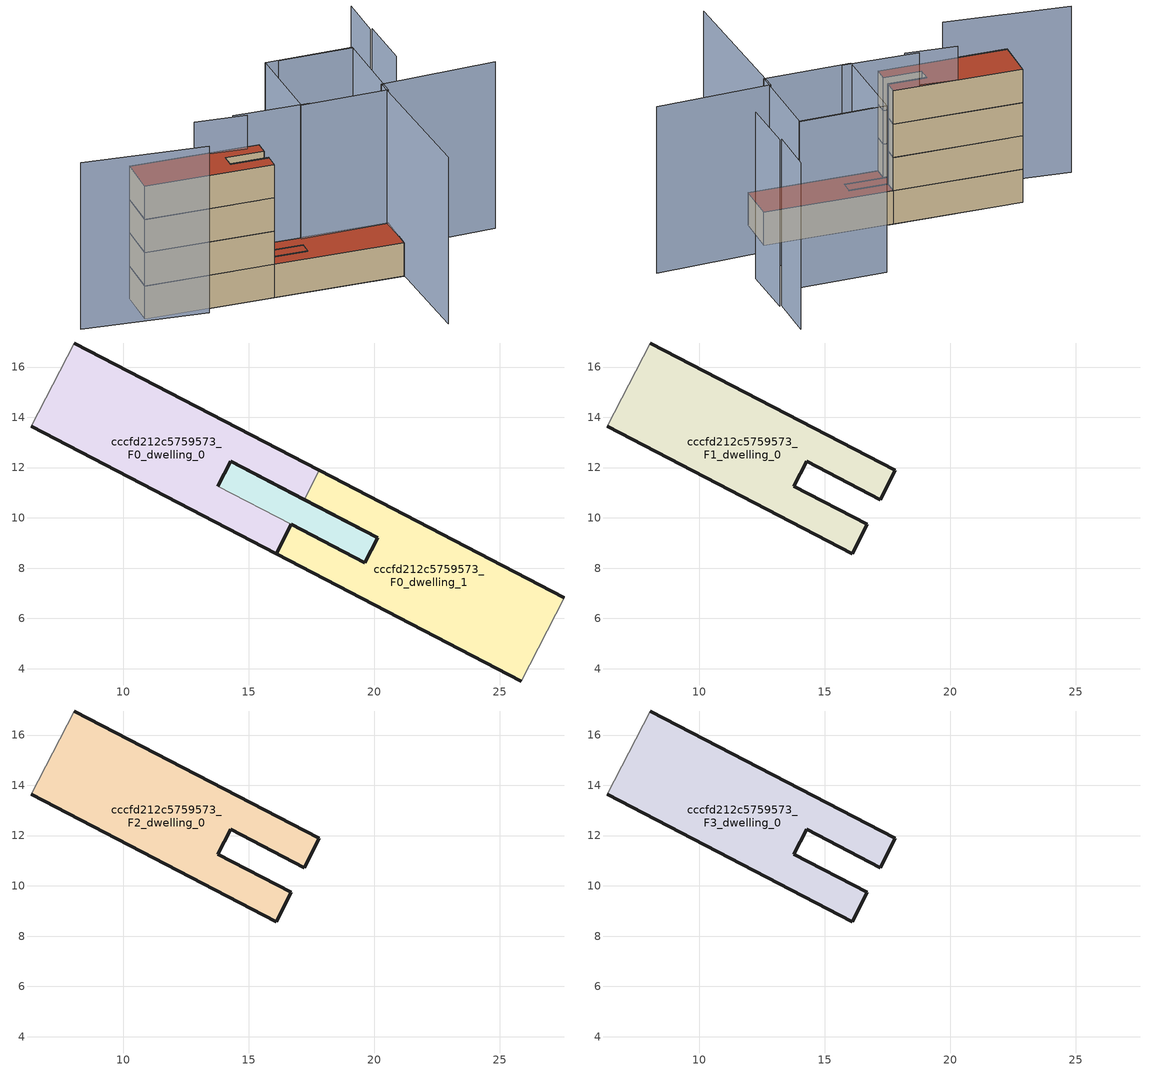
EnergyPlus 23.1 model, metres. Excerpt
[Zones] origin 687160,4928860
cccfd212c5759573_F0_dwelling_0
 floor ground (EU_floor_Construction): 16.69,9.74 13.77,11.26 14.29,12.25 17.21,10.73 17.81,11.88 8.06,16.96 6.34,13.65 16.09,8.58 z0
 wall outside (EU_wall_Construction): 17.21,10.73 14.29,12.25 13.77,11.26 / 8.06,16.96 17.81,11.88 / 16.69,9.74 16.09,8.58 6.34,13.65 z0:3
 wall adiabatic (EU_wall_Construction): 6.34,13.65 8.06,16.96 z0:3
 wall to cccfd212c5759573_F0_dwelling_1 (EU_wall_Construction): 17.81,11.88 17.21,10.73 z0:3
 wall to cccfd212c5759573_F0_circulation (EU_wall_Construction): 13.77,11.26 16.69,9.74 z0:3
cccfd212c5759573_F0_dwelling_1
 floor ground (EU_floor_Construction): 25.84,3.51 27.56,6.81 17.81,11.88 17.21,10.73 20.14,9.21 19.62,8.21 16.69,9.74 16.09,8.58 z0
 wall outside (EU_wall_Construction): 25.84,3.51 16.09,8.58 16.69,9.74 19.62,8.21 20.14,9.21 17.21,10.73 / 17.81,11.88 27.56,6.81 z0:3
 wall adiabatic (EU_wall_Construction): 27.56,6.81 25.84,3.51 z0:3
 roof outside (EU_roof_Construction): 27.56,6.81 25.84,3.51 16.09,8.58 16.69,9.74 19.62,8.21 20.14,9.21 17.21,10.73 17.81,11.88 z3
cccfd212c5759573_F0_circulation
 floor ground (EU_floor_Construction): 19.62,8.21 20.14,9.21 14.29,12.25 13.77,11.26 z0
 wall outside (EU_wall_Construction): 14.29,12.25 20.14,9.21 / 13.77,11.26 14.28,12.25 / 19.62,8.22 16.69,9.74 / 20.13,9.21 19.62,8.21 z0:3
 roof outside (EU_roof_Construction): 20.14,9.21 19.62,8.21 13.77,11.26 14.29,12.25 z3
cccfd212c5759573_F1_dwelling_0
 floor to cccfd212c5759573_F0_dwelling_0 (EU_floor_Construction): 16.69,9.74 13.77,11.26 14.28,12.25 17.21,10.73 17.81,11.88 8.06,16.96 6.34,13.65 16.09,8.58 z3
 wall outside (EU_wall_Construction): 8.06,16.96 17.81,11.88 17.21,10.73 14.29,12.25 13.77,11.26 16.69,9.74 16.09,8.58 6.34,13.65 z3:6
 wall adiabatic (EU_wall_Construction): 6.34,13.65 8.06,16.96 z3:6
cccfd212c5759573_F2_dwelling_0
 floor to cccfd212c5759573_F1_dwelling_0 (EU_floor_Construction): 16.69,9.74 13.77,11.26 14.28,12.25 17.21,10.73 17.81,11.88 8.06,16.96 6.34,13.65 16.09,8.58 z6
 wall outside (EU_wall_Construction): 8.06,16.96 17.81,11.88 17.21,10.73 14.29,12.25 13.77,11.26 16.69,9.74 16.09,8.58 6.34,13.65 z6:9
 wall adiabatic (EU_wall_Construction): 6.34,13.65 8.06,16.96 z6:9
cccfd212c5759573_F3_dwelling_0
 floor to cccfd212c5759573_F2_dwelling_0 (EU_floor_Construction): 16.69,9.74 13.77,11.26 14.28,12.25 17.21,10.73 17.81,11.88 8.06,16.96 6.34,13.65 16.09,8.58 z9
 wall outside (EU_wall_Construction): 8.06,16.96 17.81,11.88 17.21,10.73 14.29,12.25 13.77,11.26 16.69,9.74 16.09,8.58 6.34,13.65 z9:12
 wall adiabatic (EU_wall_Construction): 6.34,13.65 8.06,16.96 z9:12
 roof outside (EU_roof_Construction): 17.81,11.88 17.21,10.73 14.29,12.25 13.77,11.26 16.69,9.74 16.09,8.58 6.34,13.65 8.06,16.96 z12
shading: 22.2,-4.64 27.85,7.83 / 27.85,7.83 36.84,3.76 / 32.15,10.18 34.31,14.8 / 34.19,14.86 36.09,18.68 / 21.56,9.78 15.81,12.86 / 30.91,13.75 25.26,16.57 / 16.64,12.04 12.87,14.35 / 10.66,10.65 1.66,16.29 / 30.95,13.83 27.48,6.75 / 27.48,6.75 20.79,10.03 / 20.79,10.03 24.26,17.11 / 24.26,17.11 30.95,13.83 z0:15
[Building]
EU S2 Campaign: North Axis=0; Terrain=City; Solar Distribution=FullExterior
[Site:Location]
Bologna: Latitude=44.5; Longitude=11.25; Time Zone=1; Elevation=37
[SizingPeriod:WeatherFileDays]
AnnualSizingPeriod: Begin Month=1; Begin Day of Month=1; End Month=12; End Day of Month=31; Day of Week for Start Day=Monday; Use Weather File Daylight Saving Period=No; Use Weather File Rain and Snow Indicators=No
[MATERIAL]
EU_InternalMass_Material: Roughness=MediumRough; Thickness=0.1; Conductivity=1; Density=1800; Specific Heat=900; Thermal Absorptance=0.9; Solar Absorptance=0.7; Visible Absorptance=0.7
[MATERIAL:NOMASS] Roughness=MediumRough; Thermal Absorptance=0.9; Solar Absorptance=0.7; Visible Absorptance=0.7
Name | Thermal Resistance
EU_wall_NoMass | 0.937881
EU_roof_NoMass | 0.548572
EU_floor_NoMass | 0.71348
[CONSTRUCTION]
EU_wall_Construction: EU_wall_NoMass
EU_roof_Construction: EU_roof_NoMass
EU_floor_Construction: EU_floor_NoMass
EU_InternalMass_Construction: EU_InternalMass_Material
[ZONE] Type=1; Multiplier=1; Ceiling Height=autocalculate; Floor Area=autocalculate; Part of Total Floor Area=Yes
Name | Volume
cccfd212c5759573_F0_dwelling_0 | 111.726
cccfd212c5759573_F1_dwelling_0; cccfd212c5759573_F2_dwelling_0; cccfd212c5759573_F3_dwelling_0; cccfd212c5759573_F0_dwelling_1 | 111.727
cccfd212c5759573_F0_circulation | 22.0942
[INTERNALMASS] Construction=EU_InternalMass_Construction
Name | Zone or ZoneList | Surface Area
cccfd212c5759573_F0_dwelling_0_EU_InternalMass | cccfd212c5759573_F0_dwelling_0 | 37.2437
cccfd212c5759573_F0_dwelling_1_EU_InternalMass | cccfd212c5759573_F0_dwelling_1 | 37.2437
cccfd212c5759573_F1_dwelling_0_EU_InternalMass | cccfd212c5759573_F1_dwelling_0 | 81.0277
cccfd212c5759573_F2_dwelling_0_EU_InternalMass | cccfd212c5759573_F2_dwelling_0 | 81.0277
cccfd212c5759573_F3_dwelling_0_EU_InternalMass | cccfd212c5759573_F3_dwelling_0 | 81.0277
[OTHEREQUIPMENT] Fuel Type=Electricity; Design Level Calculation Method=Watts/Area; Power per Zone Floor Area=1; Fraction Latent=0; Fraction Radiant=0; Fraction Lost=0; Carbon Dioxide Generation Rate=0; EndUse Subcategory=EU_Step8_InternalGains
Name | Zone or ZoneList or Space or SpaceList | Schedule
EU_Step8_InternalGain_cccfd212c5759573_F0_dwelling_0_f000 | cccfd212c5759573_F0_dwelling_0 | EU_Step8_GainSchedule_cccfd212c5759573_F0_dwelling_0_f000
EU_Step8_InternalGain_cccfd212c5759573_F0_dwelling_1_f000 | cccfd212c5759573_F0_dwelling_1 | EU_Step8_GainSchedule_cccfd212c5759573_F0_dwelling_1_f000
EU_Step8_InternalGain_cccfd212c5759573_F1_dwelling_0_f000 | cccfd212c5759573_F1_dwelling_0 | EU_Step8_GainSchedule_cccfd212c5759573_F1_dwelling_0_f000
EU_Step8_InternalGain_cccfd212c5759573_F2_dwelling_0_f000 | cccfd212c5759573_F2_dwelling_0 | EU_Step8_GainSchedule_cccfd212c5759573_F2_dwelling_0_f000
EU_Step8_InternalGain_cccfd212c5759573_F3_dwelling_0_f000 | cccfd212c5759573_F3_dwelling_0 | EU_Step8_GainSchedule_cccfd212c5759573_F3_dwelling_0_f000
[ZONEINFILTRATION:DESIGNFLOWRATE]
EU_Circulation_Infiltration_cccfd212c5759573_F0_circulation: Zone or ZoneList or Space or SpaceList=cccfd212c5759573_F0_circulation; Schedule=EU_AlwaysOn; Design Flow Rate Calculation Method=Flow/Area; Flow Rate per Floor Area=0.0005; Constant Term Coefficient=1; Temperature Term Coefficient=0; Velocity Term Coefficient=0; Velocity Squared Term Coefficient=0
[ZONEVENTILATION:DESIGNFLOWRATE] Schedule=EU_AlwaysOn; Design Flow Rate Calculation Method=AirChanges/Hour; Air Changes per Hour=0.687892; Ventilation Type=Natural; Fan Pressure Rise=0; Fan Total Efficiency=1; Constant Term Coefficient=1; Temperature Term Coefficient=0; Velocity Term Coefficient=0; Velocity Squared Term Coefficient=0; Minimum Indoor Temperature=-100; Maximum Indoor Temperature=100; Delta Temperature=-100; Minimum Outdoor Temperature=-100; Maximum Outdoor Temperature=100; Maximum Wind Speed=40
Name | Zone or ZoneList or Space or SpaceList
EU_ConstantAir_cccfd212c5759573_F0_dwelling_0 | cccfd212c5759573_F0_dwelling_0
EU_ConstantAir_cccfd212c5759573_F0_dwelling_1 | cccfd212c5759573_F0_dwelling_1
EU_ConstantAir_cccfd212c5759573_F1_dwelling_0 | cccfd212c5759573_F1_dwelling_0
EU_ConstantAir_cccfd212c5759573_F2_dwelling_0 | cccfd212c5759573_F2_dwelling_0
EU_ConstantAir_cccfd212c5759573_F3_dwelling_0 | cccfd212c5759573_F3_dwelling_0
[HVACTEMPLATE:THERMOSTAT] Constant Heating Setpoint=20; Constant Cooling Setpoint=50
EU_HeatOnly_cccfd212c5759573_F0_dwelling_0; EU_HeatOnly_cccfd212c5759573_F0_dwelling_1; EU_HeatOnly_cccfd212c5759573_F1_dwelling_0; EU_HeatOnly_cccfd212c5759573_F2_dwelling_0; EU_HeatOnly_cccfd212c5759573_F3_dwelling_0
[HVACTEMPLATE:ZONE:IDEALLOADSAIRSYSTEM] System Availability Schedule=EU_AlwaysOn; Maximum Heating Supply Air Temperature=50; Minimum Cooling Supply Air Temperature=13; Maximum Heating Supply Air Humidity Ratio=0.0156; Minimum Cooling Supply Air Humidity Ratio=0.0077; Heating Limit=NoLimit; Cooling Limit=NoLimit; Heating Availability Schedule=EU_AlwaysOn; Cooling Availability Schedule=EU_CoolingOff; Dehumidification Control Type=ConstantSensibleHeatRatio; Cooling Sensible Heat Ratio=0.7; Dehumidification Setpoint=60; Humidification Control Type=None; Humidification Setpoint=30; Outdoor Air Method=None; Outdoor Air Flow Rate per Person=0.00944; Outdoor Air Flow Rate per Zone Floor Area=0; Outdoor Air Flow Rate per Zone=0; Demand Controlled Ventilation Type=None; Outdoor Air Economizer Type=NoEconomizer; Heat Recovery Type=None; Sensible Heat Recovery Effectiveness=0.7; Latent Heat Recovery Effectiveness=0.65
Name | Template Thermostat
cccfd212c5759573_F0_dwelling_0 | EU_HeatOnly_cccfd212c5759573_F0_dwelling_0
cccfd212c5759573_F0_dwelling_1 | EU_HeatOnly_cccfd212c5759573_F0_dwelling_1
cccfd212c5759573_F1_dwelling_0 | EU_HeatOnly_cccfd212c5759573_F1_dwelling_0
cccfd212c5759573_F2_dwelling_0 | EU_HeatOnly_cccfd212c5759573_F2_dwelling_0
cccfd212c5759573_F3_dwelling_0 | EU_HeatOnly_cccfd212c5759573_F3_dwelling_0
[SIZING:ZONE] Zone Cooling Design Supply Air Temperature Input Method=SupplyAirTemperature; Zone Cooling Design Supply Air Temperature=13; Zone Heating Design Supply Air Temperature Input Method=SupplyAirTemperature; Zone Heating Design Supply Air Temperature=50; Zone Cooling Design Supply Air Humidity Ratio=0.008; Zone Heating Design Supply Air Humidity Ratio=0.008; Cooling Design Air Flow Method=DesignDay; Cooling Design Air Flow Rate=0; Cooling Minimum Air Flow per Zone Floor Area=0.000762; Cooling Minimum Air Flow=0; Cooling Minimum Air Flow Fraction=0.2; Heating Design Air Flow Method=DesignDay; Heating Design Air Flow Rate=0; Heating Maximum Air Flow per Zone Floor Area=0.002032; Heating Maximum Air Flow=0.141576; Heating Maximum Air Flow Fraction=0.3; Account for Dedicated Outdoor Air System=No; Dedicated Outdoor Air System Control Strategy=NeutralSupplyAir; Dedicated Outdoor Air Low Setpoint Temperature for Design=autosize; Dedicated Outdoor Air High Setpoint Temperature for Design=autosize; Zone Load Sizing Method=Sensible Load Only No Latent Load; Zone Latent Cooling Design Supply Air Humidity Ratio Input Method=HumidityRatioDifference; Zone Cooling Design Supply Air Humidity Ratio Difference=0.005; Zone Latent Heating Design Supply Air Humidity Ratio Input Method=HumidityRatioDifference; Zone Humidification Design Supply Air Humidity Ratio Difference=0.005
cccfd212c5759573_F0_dwelling_0; cccfd212c5759573_F0_dwelling_1; cccfd212c5759573_F1_dwelling_0; cccfd212c5759573_F2_dwelling_0; cccfd212c5759573_F3_dwelling_0
[SCHEDULE:CONSTANT]
Name | Hourly Value
EU_AlwaysOn | 1
EU_CoolingOff | 0
[SCHEDULE:FILE] Column Number=1; Rows to Skip at Top=0; Number of Hours of Data=8760; Column Separator=Comma; Interpolate to Timestep=No; Minutes per Item=60; Adjust Schedule for Daylight Savings=Yes
Name | File
EU_Step8_GainSchedule_cccfd212c5759573_F0_dwelling_0_f000 | ../../schedules/cccfd212c5759573/cccfd212c5759573_F0_dwelling_0_f000_gain.csv
EU_Step8_GainSchedule_cccfd212c5759573_F0_dwelling_1_f000 | ../../schedules/cccfd212c5759573/cccfd212c5759573_F0_dwelling_1_f000_gain.csv
EU_Step8_GainSchedule_cccfd212c5759573_F1_dwelling_0_f000 | ../../schedules/cccfd212c5759573/cccfd212c5759573_F1_dwelling_0_f000_gain.csv
EU_Step8_GainSchedule_cccfd212c5759573_F2_dwelling_0_f000 | ../../schedules/cccfd212c5759573/cccfd212c5759573_F2_dwelling_0_f000_gain.csv
EU_Step8_GainSchedule_cccfd212c5759573_F3_dwelling_0_f000 | ../../schedules/cccfd212c5759573/cccfd212c5759573_F3_dwelling_0_f000_gain.csv
